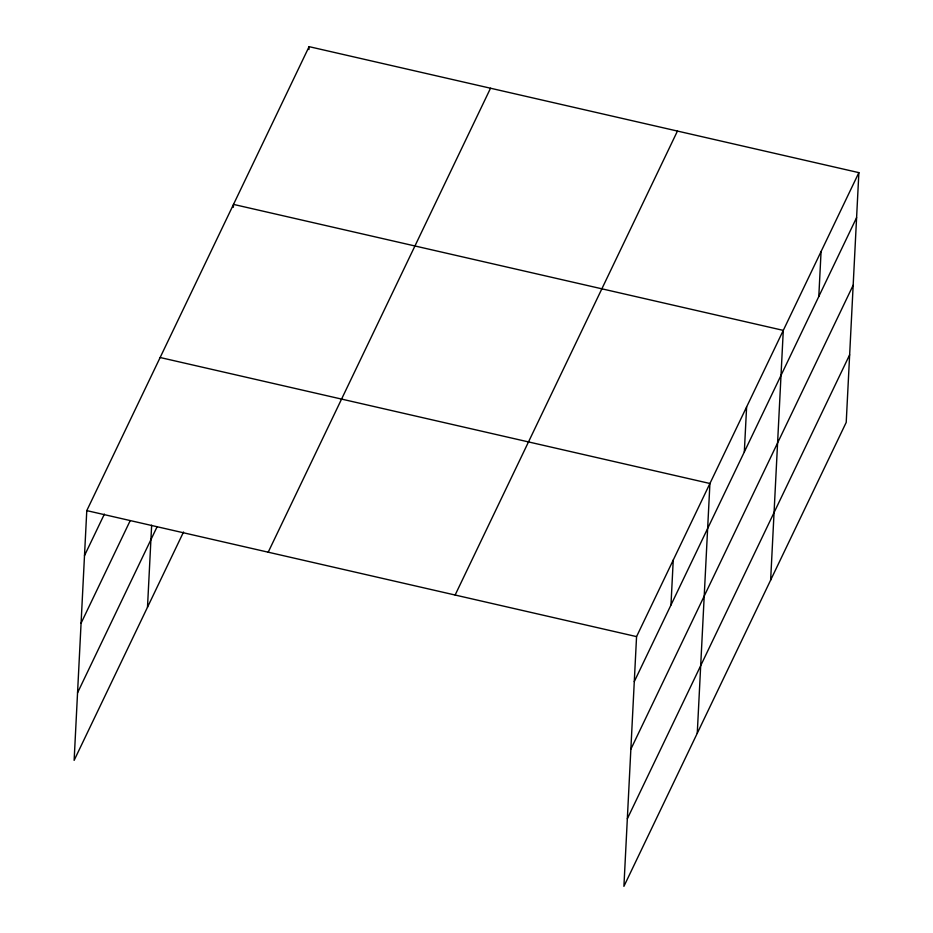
<?xml version="1.0" encoding="UTF-8"?>
<svg xmlns="http://www.w3.org/2000/svg" width="933" height="933" viewBox="0 0 933 933"><rect width="100%" height="100%" fill="white"/><g stroke="black" fill="none" stroke-linecap="round" stroke-linejoin="round"><path stroke-width="1.4" d="M858.873 172.64L636.563 636.609L623.909 886.35L846.219 422.381L858.873 172.64L309.091 46.65L86.781 510.619L74.127 760.36L183.544 531.997M147.496 607.255L151.647 525.186M233.355 207.301L233.507 204.397L783.288 330.387L770.635 580.128M308.94 49.554L309.091 46.65M670.967 605.05L673.241 560.057M697.266 733.245L709.92 483.492L160.138 357.514M744.324 451.934L746.61 406.94M818.801 296.507L821.075 251.513M84.495 555.613L104.391 514.095M81.078 623.186L130.188 520.672M77.544 692.799L157.129 526.713M268.203 552.196L490.525 88.227M455.129 595.032L677.451 131.063M634.277 681.603L856.599 217.634M630.86 749.176L853.17 285.195M627.326 818.789L849.648 354.808M86.781 510.619L636.563 636.609"/></g></svg>
